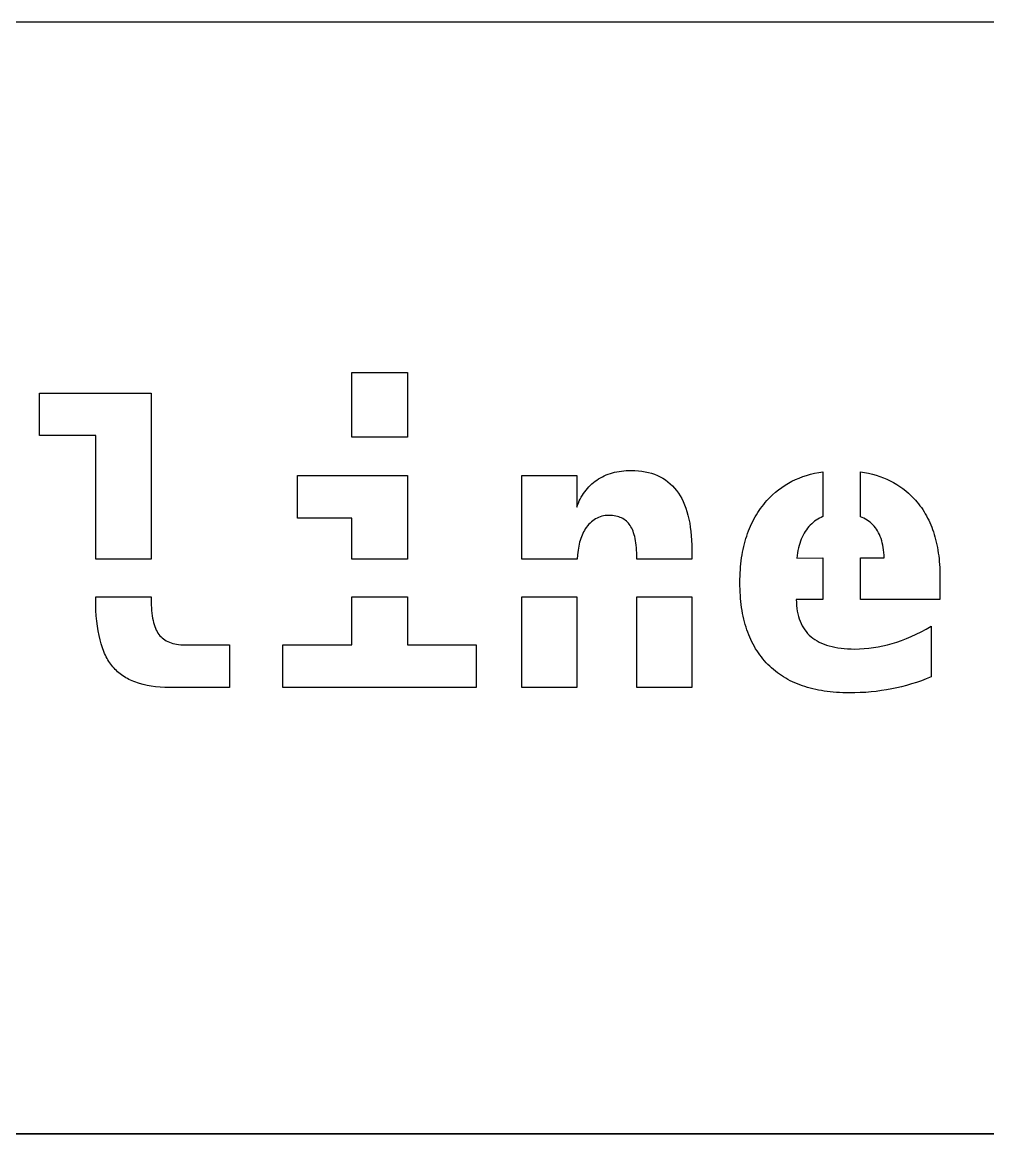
# Model space of a CAD drawing. Extents: x -29462 to 42578, y -23213 to 32194.
# Drawn here: x 24698 to 27566, y 12823 to 16127 of the extents above; entities that cross this region are included whole.
import ezdxf

# ---------------------------------------------------------------- set-up
doc = ezdxf.new("R2010")
doc.units = 0

msp = doc.modelspace()

# ---------------------------------------------------------------- linework, layer by layer
at = {"layer": 'Layer 1'}
for p, q in [((42419.5, 16126.8), (17163, 16126.8)), ((25677.2, 15085.8), (25842, 15085.8)), ((25677.2, 14893.6), (25677.2, 15085.8)), ((25677.2, 15085.8), (25677.2, 15085.8)), ((25842, 15085.8), (25842, 14893.6)), ((24749, 15024.5), (25080.7, 15024.5)), ((24749, 14898), (24749, 15024.5)), ((24749, 15024.5), (24749, 15024.5)), ((25080.7, 15024.5), (25080.7, 14530.4)), ((24915.9, 14898), (24749, 14898)), ((24915.9, 14530.4), (24915.9, 14898)), ((25842, 14893.6), (25677.2, 14893.6)), ((25515.9, 14779.4), (25842, 14779.4)), ((25515.9, 14652.9), (25515.9, 14779.4)), ((25515.9, 14779.4), (25515.9, 14779.4)), ((25842, 14779.4), (25842, 14530.4)), ((26181.6, 14530.4), (26181.6, 14779.4)), ((26181.6, 14779.4), (26345.2, 14779.4)), ((26345.2, 14779.4), (26345.2, 14685)), ((26404.8, 14765.9), (26410.136743, 14769.369897)), ((26410.136743, 14769.369897), (26415.60957, 14772.616992)), ((26415.60957, 14772.616992), (26421.218628, 14775.641138)), ((26421.218628, 14775.641138), (26426.964062, 14778.442188)), ((26426.964062, 14778.442188), (26432.846021, 14781.019995)), ((26432.846021, 14781.019995), (26438.864648, 14783.374414)), ((26438.864648, 14783.374414), (26445.020093, 14785.505298)), ((26445.020093, 14785.505298), (26451.3125, 14787.4125)), ((26451.3125, 14787.4125), (26457.742017, 14789.095874)), ((26457.742017, 14789.095874), (26464.308789, 14790.555273)), ((26464.308789, 14790.555273), (26471.012964, 14791.790552)), ((26471.012964, 14791.790552), (26477.854687, 14792.801563)), ((26477.854687, 14792.801563), (26484.834106, 14793.588159)), ((26484.834106, 14793.588159), (26491.951367, 14794.150195)), ((26491.951367, 14794.150195), (26499.206616, 14794.487524)), ((26499.206616, 14794.487524), (26506.6, 14794.6)), ((26506.6, 14794.6), (26517.602783, 14794.366821)), ((26506.6, 14794.6), (26506.6, 14794.6)), ((26517.602783, 14794.366821), (26528.261328, 14793.667383)), ((26528.261328, 14793.667383), (26538.575928, 14792.501831)), ((26538.575928, 14792.501831), (26548.546875, 14790.870312)), ((26548.546875, 14790.870312), (26558.174463, 14788.772974)), ((26558.174463, 14788.772974), (26567.458984, 14786.209961)), ((26567.458984, 14786.209961), (26576.400732, 14783.181421)), ((26576.400732, 14783.181421), (26585, 14779.6875)), ((26585, 14779.6875), (26593.25708, 14775.728345)), ((26593.25708, 14775.728345), (26601.172266, 14771.304102)), ((26601.172266, 14771.304102), (26608.74585, 14766.414917)), ((26994.659839, 14767.344165), (27005.498242, 14772.005664)), ((27005.498242, 14772.005664), (27016.626978, 14776.223315)), ((27016.626978, 14776.223315), (27028.045312, 14779.998438)), ((27028.045312, 14779.998438), (27039.752515, 14783.332349)), ((27039.752515, 14783.332349), (27051.747852, 14786.226367)), ((27051.747852, 14786.226367), (27064.030591, 14788.681812)), ((27064.030591, 14788.681812), (27076.6, 14790.7)), ((27076.6, 14790.7), (27076.6, 14657.2)), ((27076.6, 14790.7), (27076.6, 14790.7)), ((27187.7, 14790.3), (27199.870996, 14788.324072)), ((27187.7, 14657), (27187.7, 14790.3)), ((27187.7, 14790.3), (27187.7, 14790.3)), ((27199.870996, 14788.324072), (27211.746094, 14785.958203)), ((27211.746094, 14785.958203), (27223.324707, 14783.201514)), ((27223.324707, 14783.201514), (27234.60625, 14780.053125)), ((27234.60625, 14780.053125), (27245.590137, 14776.512158)), ((27245.590137, 14776.512158), (27256.275781, 14772.577734)), ((27256.275781, 14772.577734), (27266.662598, 14768.248975)), ((26368.8125, 14731.3375), (26372.635718, 14736.303296)), ((26372.635718, 14736.303296), (26376.652148, 14741.084961)), ((26376.652148, 14741.084961), (26380.861646, 14745.682349)), ((26380.861646, 14745.682349), (26385.264062, 14750.095312)), ((26385.264062, 14750.095312), (26389.859253, 14754.323706)), ((26389.859253, 14754.323706), (26394.64707, 14758.367383)), ((26394.64707, 14758.367383), (26399.627368, 14762.226196)), ((26399.627368, 14762.226196), (26404.8, 14765.9)), ((26608.74585, 14766.414917), (26615.978125, 14761.060937)), ((26615.978125, 14761.060937), (26622.869385, 14755.24231)), ((26622.869385, 14755.24231), (26629.419922, 14748.95918)), ((26629.419922, 14748.95918), (26635.630029, 14742.211694)), ((26635.630029, 14742.211694), (26641.5, 14735)), ((26935.767407, 14729.980542), (26944.848438, 14737.332812)), ((26944.848438, 14737.332812), (26954.224194, 14744.233325)), ((26954.224194, 14744.233325), (26963.893945, 14750.683398)), ((26963.893945, 14750.683398), (26973.856958, 14756.684351)), ((26973.856958, 14756.684351), (26984.1125, 14762.2375)), ((26984.1125, 14762.2375), (26994.659839, 14767.344165)), ((27266.662598, 14768.248975), (27276.75, 14763.525)), ((27276.75, 14763.525), (27286.537402, 14758.404932)), ((27286.537402, 14758.404932), (27296.024219, 14752.887891)), ((27296.024219, 14752.887891), (27305.209863, 14746.972998)), ((27305.209863, 14746.972998), (27314.09375, 14740.659375)), ((27314.09375, 14740.659375), (27322.675293, 14733.946143)), ((26349.938867, 14697.68418), (26352.599731, 14703.751685)), ((26352.599731, 14703.751685), (26355.454688, 14709.635937)), ((26355.454688, 14709.635937), (26358.503589, 14715.336792)), ((26358.503589, 14715.336792), (26361.746289, 14720.854102)), ((26361.746289, 14720.854102), (26365.182642, 14726.18772)), ((26365.182642, 14726.18772), (26368.8125, 14731.3375)), ((26641.5, 14735), (26647.020752, 14727.384009)), ((26647.020752, 14727.384009), (26652.183203, 14719.311133)), ((26652.183203, 14719.311133), (26656.987646, 14710.781519)), ((26656.987646, 14710.781519), (26661.434375, 14701.795313)), ((26905.353516, 14699.549222), (26910.3, 14705.2)), ((26910.3, 14705.2), (26918.492456, 14713.915454)), ((26918.492456, 14713.915454), (26926.981836, 14722.175195)), ((26926.981836, 14722.175195), (26935.767407, 14729.980542)), ((27322.675293, 14733.946143), (27330.953906, 14726.832422)), ((27330.953906, 14726.832422), (27338.929004, 14719.317334)), ((27338.929004, 14719.317334), (27346.6, 14711.4)), ((27346.6, 14711.4), (27351.371286, 14706.167871)), ((27351.371286, 14706.167871), (27355.991382, 14700.802734)), ((26345.2, 14685), (26347.472241, 14691.433569)), ((26347.472241, 14691.433569), (26349.938867, 14697.68418)), ((26661.434375, 14701.795313), (26665.523682, 14692.352661)), ((26665.523682, 14692.352661), (26669.255859, 14682.453711)), ((26669.255859, 14682.453711), (26672.631201, 14672.098608)), ((26672.631201, 14672.098608), (26675.65, 14661.2875)), ((26878.972266, 14662.987766), (26882.976562, 14669.397534)), ((26882.976562, 14669.397534), (26887.137891, 14675.68085)), ((26887.137891, 14675.68085), (26891.45625, 14681.837695)), ((26891.45625, 14681.837695), (26895.931641, 14687.868051)), ((26895.931641, 14687.868051), (26900.564062, 14693.771899)), ((26900.564062, 14693.771899), (26905.353516, 14699.549222)), ((27355.991382, 14700.802734), (27360.460269, 14695.30459)), ((27360.460269, 14695.30459), (27364.77793, 14689.673438)), ((27364.77793, 14689.673438), (27368.944345, 14683.909277)), ((27368.944345, 14683.909277), (27372.959497, 14678.012109)), ((27372.959497, 14678.012109), (27376.823367, 14671.981934)), ((27376.823367, 14671.981934), (27380.535937, 14665.81875)), ((25677.2, 14652.9), (25515.9, 14652.9)), ((25677.2, 14530.4), (25677.2, 14652.9)), ((26384.578125, 14638.271875), (26380.838135, 14634.368994)), ((26388.4646, 14641.864209), (26384.578125, 14638.271875)), ((26392.497266, 14645.145703), (26388.4646, 14641.864209)), ((26396.67583, 14648.116064), (26392.497266, 14645.145703)), ((26401, 14650.775), (26396.67583, 14648.116064)), ((26405.469482, 14653.122217), (26401, 14650.775)), ((26410.083984, 14655.157422), (26405.469482, 14653.122217)), ((26414.843213, 14656.880322), (26410.083984, 14655.157422)), ((26419.746875, 14658.290625), (26414.843213, 14656.880322)), ((26424.794678, 14659.388037), (26419.746875, 14658.290625)), ((26429.986328, 14660.172266), (26424.794678, 14659.388037)), ((26435.321533, 14660.643018), (26429.986328, 14660.172266)), ((26440.8, 14660.8), (26435.321533, 14660.643018)), ((26446.178906, 14660.682861), (26440.8, 14660.8)), ((26451.365625, 14660.331641), (26446.178906, 14660.682861)), ((26456.360156, 14659.746631), (26451.365625, 14660.331641)), ((26461.1625, 14658.928125), (26456.360156, 14659.746631)), ((26465.772656, 14657.876416), (26461.1625, 14658.928125)), ((26470.190625, 14656.591797), (26465.772656, 14657.876416)), ((26474.416406, 14655.074561), (26470.190625, 14656.591797)), ((26478.45, 14653.325), (26474.416406, 14655.074561)), ((26482.291406, 14651.343408), (26478.45, 14653.325)), ((26485.940625, 14649.130078), (26482.291406, 14651.343408)), ((26489.397656, 14646.685303), (26485.940625, 14649.130078)), ((26492.6625, 14644.009375), (26489.397656, 14646.685303)), ((26495.735156, 14641.102588), (26492.6625, 14644.009375)), ((26498.615625, 14637.965234), (26495.735156, 14641.102588)), ((26501.303906, 14634.597607), (26498.615625, 14637.965234)), ((26675.65, 14661.2875), (26678.312549, 14650.020532)), ((26678.312549, 14650.020532), (26680.619141, 14638.297852)), ((26680.619141, 14638.297852), (26682.570068, 14626.119604)), ((26864.525391, 14636.084531), (26867.901563, 14642.999927)), ((26867.901563, 14642.999927), (26871.434766, 14649.788943)), ((26871.434766, 14649.788943), (26875.125, 14656.451563)), ((26875.125, 14656.451563), (26878.972266, 14662.987766)), ((27047.434375, 14639.889063), (27043.133984, 14636.127539)), ((27051.898828, 14643.39043), (27047.434375, 14639.889063)), ((27056.525, 14646.6375), (27051.898828, 14643.39043)), ((27061.310547, 14649.636133), (27056.525, 14646.6375)), ((27066.253125, 14652.392187), (27061.310547, 14649.636133)), ((27071.350391, 14654.911523), (27066.253125, 14652.392187)), ((27076.6, 14657.2), (27071.350391, 14654.911523)), ((27193.038477, 14654.828906), (27187.7, 14657)), ((27198.176563, 14652.4375), (27193.038477, 14654.828906)), ((27203.110742, 14649.821094), (27198.176563, 14652.4375)), ((27207.8375, 14646.975), (27203.110742, 14649.821094)), ((27212.35332, 14643.894531), (27207.8375, 14646.975)), ((27216.654687, 14640.575), (27212.35332, 14643.894531)), ((27220.738086, 14637.011719), (27216.654687, 14640.575)), ((27224.6, 14633.2), (27220.738086, 14637.011719)), ((27380.535937, 14665.81875), (27384.097189, 14659.522559)), ((27384.097189, 14659.522559), (27387.507104, 14653.093359)), ((27387.507104, 14653.093359), (27390.765665, 14646.531152)), ((27390.765665, 14646.531152), (27393.872852, 14639.835938)), ((27393.872852, 14639.835938), (27396.828647, 14633.007715)), ((26363.127295, 14607.307251), (26360.965625, 14602.442187)), ((26365.436328, 14611.989648), (26363.127295, 14607.307251)), ((26367.893604, 14616.487769), (26365.436328, 14611.989648)), ((26370.5, 14620.8), (26367.893604, 14616.487769)), ((26373.798779, 14625.632764), (26370.5, 14620.8)), ((26377.244922, 14630.155859), (26373.798779, 14625.632764)), ((26380.838135, 14634.368994), (26377.244922, 14630.155859)), ((26503.8, 14631), (26501.303906, 14634.597607)), ((26506.180054, 14627.19021), (26503.8, 14631)), ((26508.407617, 14623.073242), (26506.180054, 14627.19021)), ((26510.482544, 14618.64895), (26508.407617, 14623.073242)), ((26512.404687, 14613.917187), (26510.482544, 14618.64895)), ((26514.173901, 14608.877808), (26512.404687, 14613.917187)), ((26515.790039, 14603.530664), (26514.173901, 14608.877808)), ((26517.252954, 14597.87561), (26515.790039, 14603.530664)), ((26682.570068, 14626.119604), (26684.165625, 14613.485938)), ((26684.165625, 14613.485938), (26685.406104, 14600.396997)), ((26850, 14599.6125), (26852.591016, 14607.159518)), ((26852.591016, 14607.159518), (26855.339063, 14614.580249)), ((26855.339063, 14614.580249), (26858.244141, 14621.874673)), ((26858.244141, 14621.874673), (26861.30625, 14629.042773)), ((26861.30625, 14629.042773), (26864.525391, 14636.084531)), ((27020.601562, 14607.786401), (27017.56875, 14602.240039)), ((27023.85, 14613.104688), (27020.601562, 14607.786401)), ((27027.314063, 14618.195044), (27023.85, 14613.104688)), ((27030.99375, 14623.057617), (27027.314063, 14618.195044)), ((27034.889062, 14627.692554), (27030.99375, 14623.057617)), ((27039, 14632.1), (27034.889062, 14627.692554)), ((27043.133984, 14636.127539), (27039, 14632.1)), ((27228.545728, 14628.930859), (27224.6, 14633.2)), ((27232.245508, 14624.410938), (27228.545728, 14628.930859)), ((27235.699487, 14619.640234), (27232.245508, 14624.410938)), ((27238.907812, 14614.61875), (27235.699487, 14619.640234)), ((27241.87063, 14609.346484), (27238.907812, 14614.61875)), ((27244.588086, 14603.823438), (27241.87063, 14609.346484)), ((27247.060327, 14598.049609), (27244.588086, 14603.823438)), ((27396.828647, 14633.007715), (27399.633032, 14626.046484)), ((27399.633032, 14626.046484), (27402.285989, 14618.952246)), ((27402.285989, 14618.952246), (27404.7875, 14611.725)), ((27404.7875, 14611.725), (27407.137546, 14604.364746)), ((27407.137546, 14604.364746), (27409.336108, 14596.871484)), ((26352.336963, 14575.433276), (26351.041016, 14569.506055)), ((26353.775, 14581.1875), (26352.336963, 14575.433276)), ((26355.356006, 14586.767114), (26353.775, 14581.1875)), ((26357.080859, 14592.170508), (26355.356006, 14586.767114)), ((26358.950439, 14597.396069), (26357.080859, 14592.170508)), ((26360.965625, 14602.442187), (26358.950439, 14597.396069)), ((26518.5625, 14591.9125), (26517.252954, 14597.87561)), ((26519.71853, 14585.641187), (26518.5625, 14591.9125)), ((26520.720898, 14579.061523), (26519.71853, 14585.641187)), ((26521.569458, 14572.173364), (26520.720898, 14579.061523)), ((26522.264062, 14564.976562), (26521.569458, 14572.173364)), ((26685.406104, 14600.396997), (26686.291797, 14586.85293)), ((26686.291797, 14586.85293), (26686.822998, 14572.853882)), ((26686.822998, 14572.853882), (26687, 14558.4)), ((26841.20625, 14568.161914), (26843.169141, 14576.213901)), ((26843.169141, 14576.213901), (26845.289062, 14584.139673)), ((26845.289062, 14584.139673), (26847.566016, 14591.939212)), ((26847.566016, 14591.939212), (26850, 14599.6125)), ((27005.639062, 14571.081958), (27003.9, 14564.164063)), ((27007.59375, 14577.770898), (27005.639062, 14571.081958)), ((27009.764062, 14584.23103), (27007.59375, 14577.770898)), ((27012.15, 14590.4625), (27009.764062, 14584.23103)), ((27014.751563, 14596.465454), (27012.15, 14590.4625)), ((27017.56875, 14602.240039), (27014.751563, 14596.465454)), ((27249.2875, 14592.025), (27247.060327, 14598.049609)), ((27251.269751, 14585.749609), (27249.2875, 14592.025)), ((27253.007227, 14579.223438), (27251.269751, 14585.749609)), ((27254.500073, 14572.446484), (27253.007227, 14579.223438)), ((27255.748437, 14565.41875), (27254.500073, 14572.446484)), ((27409.336108, 14596.871484), (27411.38317, 14589.245215)), ((27411.38317, 14589.245215), (27413.278711, 14581.485938)), ((27413.278711, 14581.485938), (27415.022714, 14573.593652)), ((27415.022714, 14573.593652), (27416.615161, 14565.568359)), ((26347.260547, 14544.099414), (26346.2, 14530.4)), ((26347.996924, 14550.702515), (26347.260547, 14544.099414)), ((26348.871875, 14557.139062), (26347.996924, 14550.702515)), ((26349.886279, 14563.407446), (26348.871875, 14557.139062)), ((26351.041016, 14569.506055), (26349.886279, 14563.407446)), ((26522.804565, 14557.470972), (26522.264062, 14564.976562)), ((26523.19082, 14549.656445), (26522.804565, 14557.470972)), ((26523.422681, 14541.532837), (26523.19082, 14549.656445)), ((26523.5, 14533.1), (26523.422681, 14541.532837)), ((26687, 14558.4), (26687, 14530.4)), ((26834.925, 14534.692187), (26836.259766, 14543.248849)), ((26836.259766, 14543.248849), (26837.751563, 14551.67937)), ((26837.751563, 14551.67937), (26839.400391, 14559.983731)), ((26839.400391, 14559.983731), (26841.20625, 14568.161914)), ((26999.976562, 14542.035181), (26999.1, 14534.2)), ((27001.06875, 14549.64082), (26999.976562, 14542.035181)), ((27002.376563, 14557.017065), (27001.06875, 14549.64082)), ((27003.9, 14564.164063), (27002.376563, 14557.017065)), ((27256.752466, 14558.140234), (27255.748437, 14565.41875)), ((27257.512305, 14550.610937), (27256.752466, 14558.140234)), ((27258.028101, 14542.830859), (27257.512305, 14550.610937)), ((27258.3, 14534.8), (27258.028101, 14542.830859)), ((27416.615161, 14565.568359), (27418.056033, 14557.410059)), ((27418.056033, 14557.410059), (27419.345313, 14549.11875)), ((27419.345313, 14549.11875), (27420.48298, 14540.694434)), ((27420.48298, 14540.694434), (27421.469019, 14532.137109)), ((25080.7, 14530.4), (24915.9, 14530.4)), ((25842, 14530.4), (25677.2, 14530.4)), ((26346.2, 14530.4), (26181.6, 14530.4)), ((26523.5, 14530.4), (26523.5, 14533.1)), ((26687, 14530.4), (26523.5, 14530.4)), ((26831.15625, 14499.204492), (26831.862891, 14508.265536)), ((26831.862891, 14508.265536), (26832.726562, 14517.200513)), ((26832.726562, 14517.200513), (26833.747266, 14526.009402)), ((26833.747266, 14526.009402), (26834.925, 14534.692187)), ((26999.1, 14534.2), (27076.6, 14534.4)), ((27076.6, 14534.4), (27076.6, 14411.1)), ((27187.7, 14534.6), (27258.3, 14534.8)), ((27187.7, 14411.1), (27187.7, 14534.6)), ((27421.469019, 14532.137109), (27422.303409, 14523.446777)), ((27422.303409, 14523.446777), (27422.986133, 14514.623438)), ((27422.986133, 14514.623438), (27423.517172, 14505.66709)), ((27423.517172, 14505.66709), (27423.896509, 14496.577734)), ((26829.9, 14461.7), (26829.978516, 14471.265134)), ((26829.978516, 14471.265134), (26830.214063, 14480.704272)), ((26830.214063, 14480.704272), (26830.606641, 14490.017398)), ((26830.606641, 14490.017398), (26831.15625, 14499.204492)), ((27423.896509, 14496.577734), (27424.124124, 14487.355371)), ((27424.124124, 14487.355371), (27424.2, 14478)), ((27424.2, 14478), (27424.2, 14411.1)), ((26829.981155, 14451.825778), (26829.9, 14461.7)), ((26830.224634, 14442.096851), (26829.981155, 14451.825778)), ((26830.630453, 14432.513199), (26830.224634, 14442.096851)), ((24915.9, 14419.3), (25080.7, 14419.3)), ((24915.9, 14412.2), (24915.9, 14419.3)), ((24915.9, 14419.3), (24915.9, 14419.3)), ((24916.100366, 14394.871436), (24915.9, 14412.2)), ((25080.7, 14419.3), (25080.7, 14412.2)), ((25080.7, 14412.2), (25080.79021, 14403.088647)), ((25677.2, 14419.3), (25842, 14419.3)), ((25677.2, 14276.2), (25677.2, 14419.3)), ((25677.2, 14419.3), (25677.2, 14419.3)), ((25842, 14419.3), (25842, 14276.2)), ((26181.6, 14419.3), (26345.2, 14419.3)), ((26181.6, 14149.6), (26181.6, 14419.3)), ((26181.6, 14419.3), (26181.6, 14419.3)), ((26345.2, 14419.3), (26345.2, 14149.6)), ((26523.5, 14419.3), (26687, 14419.3)), ((26523.5, 14149.6), (26523.5, 14419.3)), ((26523.5, 14419.3), (26523.5, 14419.3)), ((26687, 14419.3), (26687, 14149.6)), ((26831.198633, 14423.074805), (26830.630453, 14432.513199)), ((26831.92919, 14413.78165), (26831.198633, 14423.074805)), ((26832.822144, 14404.633716), (26831.92919, 14413.78165)), ((27076.6, 14411.1), (26997.4, 14411.1)), ((26997.4, 14411.1), (26997.641431, 14401.966406)), ((27424.2, 14411.1), (27187.7, 14411.1)), ((24916.701367, 14378.173047), (24916.100366, 14394.871436)), ((24917.702856, 14362.104541), (24916.701367, 14378.173047)), ((25080.79021, 14403.088647), (25081.060742, 14394.316992)), ((25081.060742, 14394.316992), (25081.51145, 14385.884888)), ((25081.51145, 14385.884888), (25082.142188, 14377.792188)), ((25082.142188, 14377.792188), (25082.952808, 14370.038745)), ((26833.877512, 14395.630984), (26832.822144, 14404.633716)), ((26835.095313, 14386.773438), (26833.877512, 14395.630984)), ((26836.475565, 14378.061057), (26835.095313, 14386.773438)), ((26838.018286, 14369.493823), (26836.475565, 14378.061057)), ((26997.641431, 14401.966406), (26998.21582, 14393.128125)), ((26998.21582, 14393.128125), (26999.123315, 14384.585156)), ((26999.123315, 14384.585156), (27000.364062, 14376.3375)), ((27000.364062, 14376.3375), (27001.938208, 14368.385156)), ((24919.104688, 14346.665625), (24917.702856, 14362.104541)), ((24920.906714, 14331.856006), (24919.104688, 14346.665625)), ((25082.952808, 14370.038745), (25083.943164, 14362.624414)), ((25083.943164, 14362.624414), (25085.11311, 14355.549048)), ((25085.11311, 14355.549048), (25086.4625, 14348.8125)), ((25086.4625, 14348.8125), (25087.991187, 14342.414624)), ((25087.991187, 14342.414624), (25089.699023, 14336.355273)), ((26839.723495, 14361.071719), (26838.018286, 14369.493823)), ((26841.591211, 14352.794727), (26839.723495, 14361.071719)), ((26843.621451, 14344.662827), (26841.591211, 14352.794727)), ((26845.814233, 14336.676001), (26843.621451, 14344.662827)), ((27001.938208, 14368.385156), (27003.845898, 14360.728125)), ((27003.845898, 14360.728125), (27006.08728, 14353.366406)), ((27006.08728, 14353.366406), (27008.6625, 14346.3)), ((27008.6625, 14346.3), (27011.571704, 14339.528906)), ((27011.571704, 14339.528906), (27014.815039, 14333.053125)), ((24923.108789, 14317.675391), (24920.906714, 14331.856006)), ((24925.710767, 14304.123486), (24923.108789, 14317.675391)), ((25089.699023, 14336.355273), (25091.585864, 14330.634302)), ((25091.585864, 14330.634302), (25093.651563, 14325.251563)), ((25093.651563, 14325.251563), (25095.895972, 14320.206909)), ((25095.895972, 14320.206909), (25098.318945, 14315.500195)), ((25098.318945, 14315.500195), (25100.920337, 14311.131274)), ((25100.920337, 14311.131274), (25103.7, 14307.1)), ((25103.7, 14307.1), (25106.711768, 14303.358203)), ((26848.169577, 14328.834232), (26845.814233, 14336.676001)), ((26850.6875, 14321.1375), (26848.169577, 14328.834232)), ((26853.368021, 14313.585788), (26850.6875, 14321.1375)), ((26856.211157, 14306.179077), (26853.368021, 14313.585788)), ((26859.216928, 14298.917349), (26856.211157, 14306.179077)), ((27014.815039, 14333.053125), (27018.392651, 14326.872656)), ((27018.392651, 14326.872656), (27022.304688, 14320.9875)), ((27022.304688, 14320.9875), (27026.551294, 14315.397656)), ((27026.551294, 14315.397656), (27031.132617, 14310.103125)), ((27031.132617, 14310.103125), (27036.048804, 14305.103906)), ((27338.875, 14301.1875), (27353.373047, 14307.944727)), ((27353.373047, 14307.944727), (27368.028125, 14315.298437)), ((27368.028125, 14315.298437), (27382.837891, 14323.249805)), ((27382.837891, 14323.249805), (27397.8, 14331.8)), ((27397.8, 14331.8), (27397.8, 14180.6)), ((24928.7125, 14291.2), (24925.710767, 14304.123486)), ((24932.113843, 14278.904639), (24928.7125, 14291.2)), ((24935.914648, 14267.237109), (24932.113843, 14278.904639)), ((25106.711768, 14303.358203), (25109.972266, 14299.857813)), ((25109.972266, 14299.857813), (25113.481787, 14296.598828)), ((25113.481787, 14296.598828), (25117.240625, 14293.58125)), ((25117.240625, 14293.58125), (25121.249072, 14290.805078)), ((25121.249072, 14290.805078), (25125.507422, 14288.270313)), ((25125.507422, 14288.270313), (25130.015967, 14285.976953)), ((25130.015967, 14285.976953), (25134.775, 14283.925)), ((25134.775, 14283.925), (25139.784814, 14282.114453)), ((25139.784814, 14282.114453), (25145.045703, 14280.545313)), ((25145.045703, 14280.545313), (25150.557959, 14279.217578)), ((25150.557959, 14279.217578), (25156.321875, 14278.13125)), ((25156.321875, 14278.13125), (25162.337744, 14277.286328)), ((25162.337744, 14277.286328), (25168.605859, 14276.682813)), ((25168.605859, 14276.682813), (25175.126514, 14276.320703)), ((25175.126514, 14276.320703), (25181.9, 14276.2)), ((25181.9, 14276.2), (25313.4, 14276.2)), ((25313.4, 14276.2), (25313.4, 14149.6)), ((25472, 14149.6), (25472, 14276.2)), ((25472, 14276.2), (25677.2, 14276.2)), ((25842, 14276.2), (26046.7, 14276.2)), ((26046.7, 14276.2), (26046.7, 14149.6)), ((26862.385352, 14291.800586), (26859.216928, 14298.917349)), ((26865.716446, 14284.828769), (26862.385352, 14291.800586)), ((26869.210229, 14278.00188), (26865.716446, 14284.828769)), ((26872.866721, 14271.319901), (26869.210229, 14278.00188)), ((27036.048804, 14305.103906), (27041.3, 14300.4)), ((27041.3, 14300.4), (27046.868677, 14295.967969)), ((27046.868677, 14295.967969), (27052.774414, 14291.821875)), ((27052.774414, 14291.821875), (27059.016772, 14287.961719)), ((27059.016772, 14287.961719), (27065.595312, 14284.3875)), ((27065.595312, 14284.3875), (27072.509595, 14281.099219)), ((27072.509595, 14281.099219), (27079.75918, 14278.096875)), ((27079.75918, 14278.096875), (27087.343628, 14275.380469)), ((27087.343628, 14275.380469), (27095.2625, 14272.95)), ((27095.2625, 14272.95), (27103.515356, 14270.805469)), ((27240.91543, 14270.152539), (27254.820312, 14272.954688)), ((27254.820312, 14272.954688), (27268.680664, 14276.270117)), ((27268.680664, 14276.270117), (27282.5, 14280.1)), ((27282.5, 14280.1), (27296.346484, 14284.483008)), ((27296.346484, 14284.483008), (27310.359375, 14289.457813)), ((27310.359375, 14289.457813), (27324.536328, 14295.025586)), ((27324.536328, 14295.025586), (27338.875, 14301.1875)), ((24940.114771, 14256.197119), (24935.914648, 14267.237109)), ((24942.364529, 14250.91236), (24940.114771, 14256.197119)), ((24944.714063, 14245.784375), (24942.364529, 14250.91236)), ((24947.163351, 14240.813129), (24944.714063, 14245.784375)), ((24949.712378, 14235.998584), (24947.163351, 14240.813129)), ((26876.685937, 14264.782813), (26872.866721, 14271.319901)), ((26880.667899, 14258.390598), (26876.685937, 14264.782813)), ((26884.812622, 14252.143237), (26880.667899, 14258.390598)), ((26889.120126, 14246.040714), (26884.812622, 14252.143237)), ((26893.59043, 14240.083008), (26889.120126, 14246.040714)), ((26898.22355, 14234.270102), (26893.59043, 14240.083008)), ((27103.515356, 14270.805469), (27112.101758, 14268.946875)), ((27112.101758, 14268.946875), (27121.021265, 14267.374219)), ((27121.021265, 14267.374219), (27130.273437, 14266.0875)), ((27130.273437, 14266.0875), (27139.857837, 14265.086719)), ((27139.857837, 14265.086719), (27149.774023, 14264.371875)), ((27149.774023, 14264.371875), (27160.021558, 14263.942969)), ((27160.021558, 14263.942969), (27170.6, 14263.8)), ((27170.6, 14263.8), (27184.780273, 14264.05332)), ((27184.780273, 14264.05332), (27198.898438, 14264.814062)), ((27198.898438, 14264.814062), (27212.958008, 14266.083398)), ((27212.958008, 14266.083398), (27226.9625, 14267.8625)), ((27226.9625, 14267.8625), (27240.91543, 14270.152539)), ((24952.361124, 14231.340704), (24949.712378, 14235.998584)), ((24955.10957, 14226.839453), (24952.361124, 14231.340704)), ((24957.9577, 14222.494794), (24955.10957, 14226.839453)), ((24960.905493, 14218.306689), (24957.9577, 14222.494794)), ((24963.952933, 14214.275104), (24960.905493, 14218.306689)), ((24967.1, 14210.4), (24963.952933, 14214.275104)), ((24970.361624, 14206.662308), (24967.1, 14210.4)), ((26903.019507, 14228.601978), (26898.22355, 14234.270102)), ((26907.978317, 14223.078616), (26903.019507, 14228.601978)), ((26913.1, 14217.7), (26907.978317, 14223.078616)), ((26918.412988, 14212.513287), (26913.1, 14217.7)), ((26923.870703, 14207.490674), (26918.412988, 14212.513287)), ((26929.473145, 14202.632196), (26923.870703, 14207.490674)), ((24973.752759, 14203.042993), (24970.361624, 14206.662308)), ((24977.273422, 14199.542075), (24973.752759, 14203.042993)), ((24980.923633, 14196.15957), (24977.273422, 14199.542075)), ((24984.703409, 14192.895499), (24980.923633, 14196.15957)), ((24988.612769, 14189.749878), (24984.703409, 14192.895499)), ((24992.65173, 14186.722726), (24988.612769, 14189.749878)), ((24996.820312, 14183.814062), (24992.65173, 14186.722726)), ((25001.118533, 14181.023904), (24996.820312, 14183.814062)), ((25005.546411, 14178.352271), (25001.118533, 14181.023904)), ((25010.103964, 14175.799179), (25005.546411, 14178.352271)), ((25014.791211, 14173.364648), (25010.103964, 14175.799179)), ((26935.220313, 14197.937891), (26929.473145, 14202.632196)), ((26941.112207, 14193.407794), (26935.220313, 14197.937891)), ((26947.148828, 14189.041943), (26941.112207, 14193.407794)), ((26953.330176, 14184.840375), (26947.148828, 14189.041943)), ((26959.65625, 14180.803125), (26953.330176, 14184.840375)), ((26966.127051, 14176.930231), (26959.65625, 14180.803125)), ((26972.742578, 14173.221729), (26966.127051, 14176.930231)), ((27383.404687, 14174.8625), (27368.94375, 14169.5)), ((27397.8, 14180.6), (27383.404687, 14174.8625)), ((25019.60817, 14171.048697), (25014.791211, 14173.364648)), ((25024.554858, 14168.851343), (25019.60817, 14171.048697)), ((25029.631296, 14166.772604), (25024.554858, 14168.851343)), ((25034.8375, 14164.8125), (25029.631296, 14166.772604)), ((25040.173489, 14162.971048), (25034.8375, 14164.8125)), ((25045.639282, 14161.248267), (25040.173489, 14162.971048)), ((25056.960352, 14158.158789), (25045.639282, 14161.248267)), ((25068.800854, 14155.544214), (25056.960352, 14158.158789)), ((25081.160938, 14153.404688), (25068.800854, 14155.544214)), ((25094.040747, 14151.740356), (25081.160938, 14153.404688)), ((25107.44043, 14150.551367), (25094.040747, 14151.740356)), ((25121.360132, 14149.837866), (25107.44043, 14150.551367)), ((25135.8, 14149.6), (25121.360132, 14149.837866)), ((25313.4, 14149.6), (25135.8, 14149.6)), ((26046.7, 14149.6), (25472, 14149.6)), ((26345.2, 14149.6), (26181.6, 14149.6)), ((26687, 14149.6), (26523.5, 14149.6)), ((26979.502832, 14169.677655), (26972.742578, 14173.221729)), ((26986.407813, 14166.298047), (26979.502832, 14169.677655)), ((26993.45752, 14163.082941), (26986.407813, 14166.298047)), ((27000.651953, 14160.032373), (26993.45752, 14163.082941)), ((27007.991113, 14157.146381), (27000.651953, 14160.032373)), ((27015.475, 14154.425), (27007.991113, 14157.146381)), ((27023.103613, 14151.868268), (27015.475, 14154.425)), ((27030.876953, 14149.476221), (27023.103613, 14151.868268)), ((27038.79502, 14147.248895), (27030.876953, 14149.476221)), ((27046.857812, 14145.186328), (27038.79502, 14147.248895)), ((27055.065332, 14143.288556), (27046.857812, 14145.186328)), ((27063.417578, 14141.555615), (27055.065332, 14143.288556)), ((27071.914551, 14139.987543), (27063.417578, 14141.555615)), ((27265.804883, 14142.420508), (27250.595312, 14140.007812)), ((27280.8, 14145.2), (27265.804883, 14142.420508)), ((27295.654687, 14148.3125), (27280.8, 14145.2)), ((27310.44375, 14151.8), (27295.654687, 14148.3125)), ((27325.167187, 14155.6625), (27310.44375, 14151.8)), ((27339.825, 14159.9), (27325.167187, 14155.6625)), ((27354.417187, 14164.5125), (27339.825, 14159.9)), ((27368.94375, 14169.5), (27354.417187, 14164.5125)), ((27080.55625, 14138.584375), (27071.914551, 14139.987543)), ((27089.342676, 14137.346149), (27080.55625, 14138.584375)), ((27098.273828, 14136.2729), (27089.342676, 14137.346149)), ((27107.349707, 14135.364667), (27098.273828, 14136.2729)), ((27116.570312, 14134.621484), (27107.349707, 14135.364667)), ((27125.935645, 14134.04339), (27116.570312, 14134.621484)), ((27135.445703, 14133.63042), (27125.935645, 14134.04339)), ((27145.100488, 14133.382611), (27135.445703, 14133.63042)), ((27154.9, 14133.3), (27145.100488, 14133.382611)), ((27171.37168, 14133.487305), (27154.9, 14133.3)), ((27187.635938, 14134.048437), (27171.37168, 14133.487305)), ((27203.691602, 14134.982227), (27187.635938, 14134.048437)), ((27219.5375, 14136.2875), (27203.691602, 14134.982227)), ((27235.172461, 14137.963086), (27219.5375, 14136.2875)), ((27250.595312, 14140.007812), (27235.172461, 14137.963086)), ((17163, 12822.9), (42419.5, 12822.9)), ((42419.5, 12822.9), (17957.8, 12822.9))]:
    msp.add_line(p, q, dxfattribs=at)

doc.saveas('drawing.dxf')
